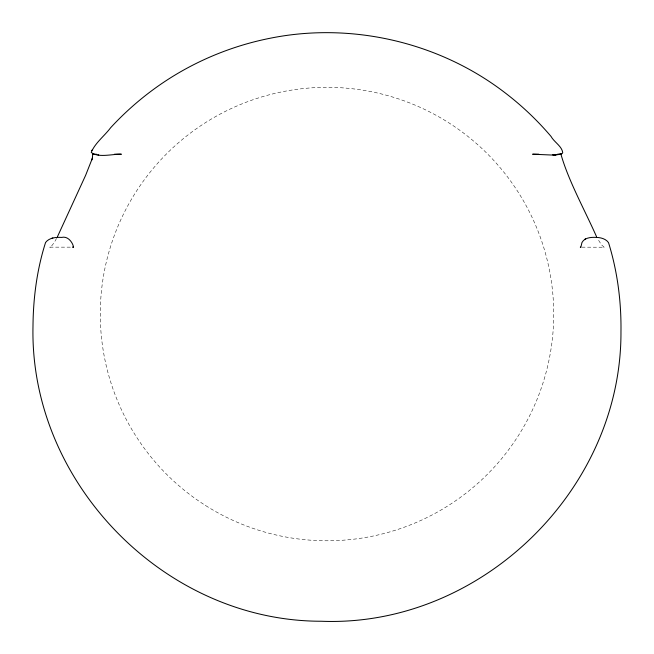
<?xml version="1.0" encoding="UTF-8"?>
<svg xmlns="http://www.w3.org/2000/svg" width="654" height="654" viewBox="0 0 654 654"><rect width="100%" height="100%" fill="white"/><g stroke="black" fill="none" stroke-linecap="round" stroke-linejoin="round"><path stroke-width="0.49" stroke-dasharray="3.27 2.45" d="M56.546 238.408C54.576 242.266 50.955 247.604 49.712 247.163L50.268 247.147M49.884 247.155L72.185 247.155M581.807 247.171L604.214 247.228L603.56 247.13M604.214 247.228L601.386 244.743L597.445 238.408M205.724 505.616A226.725 226.725 0 0 0 553.537 323.305A226.725 226.725 0 0 0 221.739 113.24A226.725 226.725 0 0 0 205.724 505.616"/><path stroke-width="0.98" d="M114.409 154.213L121.374 154.213C113.191 153.821 98.108 158.162 91.241 152.415C95.01 143.013 104.575 135.868 110.649 127.71C125.135 111.989 141.321 97.838 158.84 85.584C191.974 62.408 229.971 46.27 269.62 38.349C350.904 21.754 438.687 41.979 504.553 92.41C521.59 105.351 537.204 120.156 551.06 136.457C554.044 142.016 561.745 146.071 562.718 152.488C562.677 153.616 561.255 153.788 560.96 154.54C561.672 153.175 560.061 154.409 561.058 154.107M92.32 158.456L92.794 153.469L92.999 154.074M91.871 159.944L92.394 158.203L85.617 175.346L57.446 236.732M560.96 154.042L561.279 153.584L560.576 154.23M91.642 150.583L91.993 150.134M73.55 247.294L72.651 247.081C75.275 249.387 70.681 235.056 61.566 237.418C56.04 237.108 49.173 237.664 45.567 242.495C36.984 269.374 33.248 297.783 32.994 325.978C29.348 482.431 164.661 621.251 321.228 621.243C479.823 627.562 621.611 490.435 620.965 331.782C621.374 301.682 617.466 271.377 608.522 242.634C605.898 238.865 600.912 237.549 596.554 237.418C591.518 237.124 584.611 237.402 581.962 242.544C580.997 246.55 580.875 247.686 580.311 247.187L580.793 247.171M51.74 238.342L52.86 238.007M561.042 154.164L551.338 155.014L532.618 154.213L538.888 154.213M559.971 154.377L560.527 154.279M559.84 154.401L559.186 154.499L560.216 154.336L559.603 154.434M557.126 154.745L558.352 154.606M560.494 154.213L557.543 154.213M96.49 154.213L93.473 154.279M97.781 154.826L98.713 154.892M94.16 154.401L94.699 154.483M93.939 154.36L92.893 153.764M596.554 236.732C584.889 210.31 568.449 180.782 560.977 154.36M585.412 239.086L584.594 239.577L585.412 239.086M555.761 154.859L556.456 154.802L552.793 154.99L555.761 154.859"/></g></svg>
